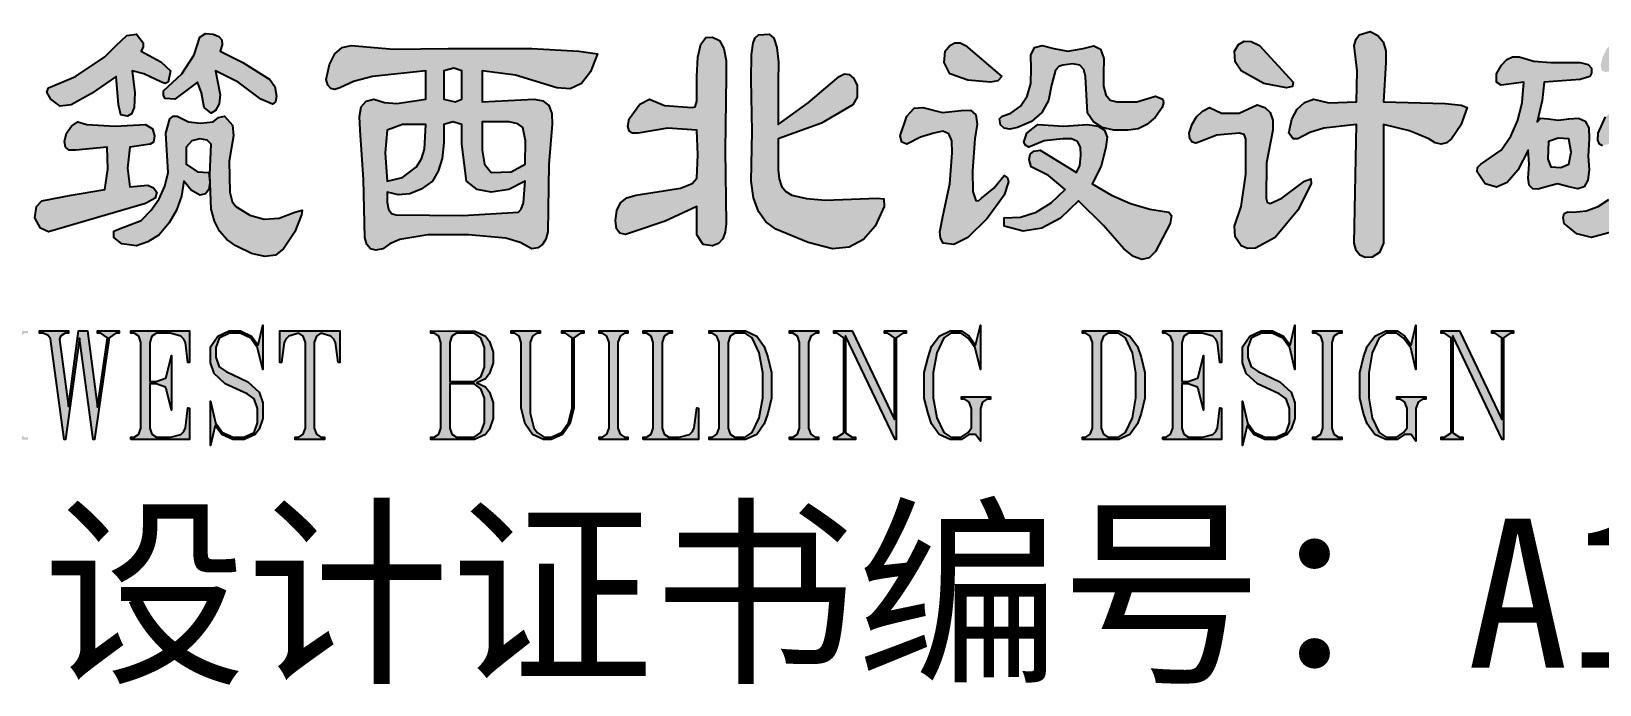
# Model space of a CAD drawing. Extents: x 0 to 302064749, y -59725395 to 1524223.
# Drawn here: x 222154201 to 222501186, y 385516 to 530084 of the extents above; entities that cross this region are included whole.
import ezdxf
from ezdxf.enums import TextEntityAlignment as Align

# ---------------------------------------------------------------- set-up
doc = ezdxf.new("R2010")
doc.units = 0
doc.header["$LTSCALE"] = 1000
for name, color, linetype in [('0-底图', 7, 'Continuous'), ('BTTK', 7, 'Continuous'), ('Logo', 4, 'Continuous')]:
    doc.layers.add(name, color=color, linetype=linetype)
doc.styles.add('HT', font='')
doc.styles.add('HZ(TK)', font='geniso.shx', dxfattribs={"width": 0.9, "bigfont": 'hztxt.shx'})
doc.styles.get('HT').set_extended_font_data('SimHei')

# ---------------------------------------------------------------- blocks, each defined once
blk = doc.blocks.new('logo-txt')
at = {"layer": 'Logo'}
h = blk.add_hatch(color=4, dxfattribs=at)
h.dxf.hatch_style = 1
h.paths.add_polyline_path([(31.548, 4.967), (31.957, 4.978), (31.965, 5.436), (31.923, 5.811), (31.95, 5.902), (31.998, 5.967), (32.157, 6.019), (32.271, 5.959), (32.348, 5.863), (32.388, 5.73), (32.39, 5.561), (32.357, 4.978), (33.265, 4.957), (33.5, 4.931), (33.59, 4.894), (33.498, 4.634), (33.356, 4.436), (33.285, 4.374), (33.206, 4.353), (33.119, 4.374), (33.023, 4.436), (32.74, 4.551), (32.357, 4.644), (32.357, 2.895), (32.298, 2.759), (32.19, 2.687), (32.086, 2.684), (32.007, 2.718), (31.953, 2.788), (31.923, 2.895), (31.957, 4.644), (31.474, 4.592), (31.269, 4.527), (31.09, 4.436), (31.024, 4.436), (30.957, 4.519), (31.005, 4.722), (31.082, 4.873), (31.188, 4.972), (31.324, 5.019)])
h.paths.add_polyline_path([(30.166, 5.571), (30.157, 5.727), (30.218, 5.826), (30.299, 5.873), (30.401, 5.868), (30.524, 5.811), (31.024, 5.269), (31.015, 5.207), (30.924, 5.186), (30.59, 5.248), (30.257, 5.436)])
h.paths.add_polyline_path([(29.966, 4.811), (30.224, 4.811), (30.49, 4.936), (30.605, 4.897), (30.682, 4.821), (30.722, 4.709), (30.724, 4.561), (30.632, 4.082), (30.624, 3.561), (30.638, 3.499), (30.682, 3.478), (30.857, 3.561), (31.19, 3.811), (31.282, 3.842), (31.29, 3.77), (31.09, 3.384), (30.757, 2.978), (30.465, 2.822), (30.351, 2.814), (30.257, 2.853), (30.166, 2.989), (30.157, 3.145), (30.257, 3.436), (30.324, 3.915), (30.324, 4.436), (30.299, 4.499), (30.224, 4.519), (29.899, 4.488), (29.657, 4.394), (29.585, 4.371), (29.532, 4.384), (29.501, 4.433), (29.491, 4.519), (29.535, 4.652), (29.599, 4.759), (29.684, 4.84), (29.791, 4.894)])
h = blk.add_hatch(color=4, dxfattribs=at)
h.dxf.hatch_style = 1
h.paths.add_polyline_path([(13.662, 5.811), (13.821, 5.956), (13.962, 5.977), (14.062, 5.852), (14.062, 5.79), (14.029, 5.727), (14.321, 5.571), (14.462, 5.436), (14.429, 5.269), (14.387, 5.248), (14.329, 5.269), (14.071, 5.394), (13.896, 5.436), (13.937, 5.113), (13.929, 4.894), (13.887, 4.801), (13.829, 4.769), (13.729, 4.79), (13.696, 4.936), (13.662, 5.352), (13.296, 5.103), (12.996, 4.936), (12.838, 4.915), (12.696, 5.019), (12.638, 5.123), (12.663, 5.186), (13.063, 5.352), (13.496, 5.644)])
h.paths.add_polyline_path([(14.812, 5.675), (14.895, 5.936), (14.979, 5.988), (15.095, 5.977), (15.177, 5.946), (15.22, 5.894), (15.226, 5.821), (15.195, 5.727), (15.528, 5.561), (15.928, 5.311), (16.003, 5.207), (16.028, 5.061), (16.014, 4.98), (15.97, 4.946), (15.795, 5.019), (15.462, 5.269), (15.129, 5.436), (15.195, 5.082), (15.179, 4.952), (15.129, 4.853), (15.062, 4.811), (14.962, 4.894), (14.92, 5.113), (14.862, 5.269), (14.529, 5.019), (14.387, 5.03), (14.36, 5.074), (14.362, 5.144), (14.629, 5.394)])
h.paths.add_polyline_path([(14.904, 4.665), (15.095, 4.686), (15.17, 4.748), (15.262, 4.769), (15.379, 4.634), (15.395, 4.478), (15.329, 4.103), (15.337, 3.645), (15.372, 3.509), (15.429, 3.436), (15.633, 3.306), (15.845, 3.249), (16.066, 3.265), (16.295, 3.353), (16.403, 3.384), (16.395, 3.311), (16.295, 3.061), (16.128, 2.812), (16.01, 2.72), (15.853, 2.697), (15.66, 2.741), (15.429, 2.853), (15.293, 2.95), (15.187, 3.072), (15.11, 3.22), (15.062, 3.395), (15.045, 3.905), (15.062, 4.353), (15.004, 4.415), (14.895, 4.436), (14.779, 4.405), (14.695, 4.311), (14.695, 4.061), (14.862, 3.947), (15.029, 3.936), (15.045, 3.79), (15.029, 3.686), (14.979, 3.624), (14.895, 3.603), (14.77, 3.676), (14.662, 3.811), (14.627, 3.59), (14.554, 3.384), (14.443, 3.194), (14.296, 3.02), (14.129, 2.916), (13.962, 2.853), (13.746, 2.884), (13.629, 2.978), (13.629, 3.072), (13.696, 3.103), (14.029, 3.228), (14.179, 3.382), (14.296, 3.551), (14.379, 3.736), (14.429, 3.936), (14.396, 4.519), (14.454, 4.728), (14.502, 4.769), (14.562, 4.769), (14.729, 4.686)])
h.paths.add_polyline_path([(13.537, 3.988), (13.529, 4.311), (13.063, 4.269), (12.967, 4.269), (12.913, 4.311), (12.9, 4.394), (12.929, 4.519), (13.004, 4.623), (13.096, 4.686), (13.229, 4.644), (13.646, 4.623), (14.096, 4.644), (14.196, 4.582), (14.229, 4.478), (14.212, 4.384), (14.162, 4.353), (13.862, 4.311), (13.829, 3.999), (13.862, 3.728), (14.129, 3.749), (14.212, 3.712), (14.262, 3.645), (14.237, 3.561), (14.096, 3.478), (12.663, 3.061), (12.546, 3.114), (12.463, 3.27), (12.488, 3.436), (12.563, 3.52), (12.996, 3.603), (13.496, 3.686)])
h = blk.add_hatch(color=4, dxfattribs=at)
h.dxf.hatch_style = 1
h.paths.add_polyline_path([(18.661, 4.978), (18.761, 5.019), (18.761, 5.436), (18.644, 5.477), (18.494, 5.436), (18.494, 5.019)], flags=16)
h.paths.add_polyline_path([(17.886, 3.863), (18.094, 4.02), (18.165, 4.137), (18.211, 4.28), (18.228, 4.644), (17.886, 4.644), (17.661, 4.561), (17.628, 4.228), (17.661, 3.811)], flags=16)
h.paths.add_polyline_path([(19.638, 3.397), (19.669, 3.488), (19.694, 3.811), (19.452, 3.686), (19.194, 3.645), (18.986, 3.686), (18.827, 3.811), (18.761, 4.353), (18.761, 4.644), (18.628, 4.686), (18.494, 4.644), (18.496, 4.374), (18.469, 4.144), (18.413, 3.957), (18.328, 3.811), (18.161, 3.691), (17.994, 3.624), (17.828, 3.608), (17.661, 3.645), (17.657, 3.499), (17.678, 3.395), (17.724, 3.332), (17.794, 3.311), (18.777, 3.301), (19.594, 3.353)], flags=16)
h.paths.add_polyline_path([(19.061, 4.269), (19.094, 4.061), (19.194, 3.936), (19.486, 3.947), (19.694, 4.061), (19.702, 4.405), (19.661, 4.603), (19.586, 4.655), (19.461, 4.686), (19.061, 4.686)], flags=16)
h.paths.add_polyline_path([(17.753, 5.759), (18.561, 5.769), (19.794, 5.769), (20.485, 5.727), (20.76, 5.686), (20.66, 5.42), (20.527, 5.248), (20.36, 5.17), (20.16, 5.186), (19.552, 5.373), (19.061, 5.436), (19.061, 4.978), (19.827, 5.019), (19.956, 4.996), (20.044, 4.925), (20.09, 4.808), (20.094, 4.644), (20.044, 4.061), (20.027, 3.061), (20, 2.952), (19.952, 2.874), (19.883, 2.827), (19.794, 2.812), (19.623, 2.903), (19.411, 2.968), (18.861, 3.02), (18.261, 3.02), (17.844, 2.947), (17.699, 2.887), (17.595, 2.812), (17.49, 2.791), (17.411, 2.812), (17.357, 2.874), (17.328, 2.978), (17.311, 3.832), (17.261, 4.561), (17.249, 4.761), (17.278, 4.905), (17.349, 4.991), (17.461, 5.019), (17.622, 4.972), (17.803, 4.957), (18.228, 5.019), (18.228, 5.436), (17.445, 5.352), (17.165, 5.28), (16.961, 5.186), (16.886, 5.162), (16.828, 5.175), (16.786, 5.225), (16.761, 5.311), (16.809, 5.529), (16.886, 5.686), (16.993, 5.779), (17.128, 5.811)])
h = blk.add_hatch(color=4, dxfattribs=at)
h.dxf.hatch_style = 1
h.paths.add_polyline_path([(21.793, 4.592), (21.36, 4.519), (21.277, 4.517), (21.227, 4.551), (21.21, 4.621), (21.227, 4.728), (21.385, 4.946), (21.527, 5.019), (21.752, 4.925), (22.16, 4.894), (22.201, 4.907), (22.226, 4.988), (22.226, 5.352), (22.241, 5.639), (22.285, 5.831), (22.358, 5.93), (22.46, 5.936), (22.56, 5.884), (22.626, 5.769), (22.66, 5.592), (22.66, 5.352), (22.643, 4.269), (22.66, 3.186), (22.647, 3.056), (22.61, 2.957), (22.547, 2.89), (22.46, 2.853), (22.318, 2.874), (22.226, 3.02), (22.226, 3.436), (21.76, 3.218), (21.293, 3.061), (21.177, 3.025), (21.093, 3.041), (21.043, 3.108), (21.027, 3.228), (21.046, 3.376), (21.102, 3.488), (21.195, 3.564), (21.327, 3.603), (21.985, 3.707), (22.158, 3.775), (22.226, 3.853), (22.243, 4.197), (22.226, 4.561)])
h.paths.add_polyline_path([(23.034, 5.675), (23.059, 5.852), (23.087, 5.923), (23.134, 5.967), (23.293, 5.977), (23.364, 5.917), (23.409, 5.779), (23.43, 5.563), (23.426, 5.269), (23.426, 4.644), (23.868, 4.967), (24.326, 5.352), (24.405, 5.391), (24.476, 5.384), (24.538, 5.329), (24.592, 5.227), (24.592, 5.05), (24.526, 4.936), (24.067, 4.665), (23.426, 4.436), (23.426, 3.978), (23.439, 3.845), (23.476, 3.738), (23.538, 3.658), (23.626, 3.603), (23.843, 3.554), (24.126, 3.53), (24.892, 3.561), (24.984, 3.551), (24.992, 3.436), (24.857, 3.147), (24.684, 2.947), (24.474, 2.835), (24.226, 2.812), (23.868, 2.905), (23.393, 3.103), (23.245, 3.21), (23.134, 3.363), (23.062, 3.564), (23.026, 3.811), (23.043, 4.54), (23.026, 5.311)])
h = blk.add_hatch(color=4, dxfattribs=at)
h.dxf.hatch_style = 1
h.paths.add_polyline_path([(28.191, 4.03), (28.058, 3.77), (28.341, 3.603), (28.624, 3.478), (28.908, 3.395), (29.191, 3.353), (29.228, 3.301), (29.208, 3.186), (28.991, 2.77), (28.899, 2.679), (28.791, 2.655), (28.666, 2.7), (28.524, 2.812), (28.225, 3.155), (27.858, 3.52), (27.589, 3.262), (27.316, 3.114), (27.039, 3.074), (26.758, 3.145), (26.758, 3.27), (27.002, 3.28), (27.233, 3.353), (27.452, 3.488), (27.658, 3.686), (27.416, 3.895), (27.158, 4.02), (27.129, 4.129), (27.142, 4.207), (27.196, 4.254), (27.291, 4.269), (27.825, 3.936), (27.875, 4.04), (27.891, 4.186), (27.887, 4.311), (27.841, 4.394), (27.754, 4.436), (27.625, 4.436), (27.35, 4.405), (27.125, 4.311), (27.073, 4.34), (27.05, 4.384), (27.092, 4.519), (27.258, 4.644), (27.641, 4.623), (27.991, 4.644), (28.145, 4.623), (28.241, 4.561), (28.279, 4.457), (28.258, 4.311)])
h.paths.add_polyline_path([(26.725, 5.352), (26.667, 5.29), (26.558, 5.269), (26.225, 5.3), (25.959, 5.394), (25.875, 5.561), (25.892, 5.727), (25.961, 5.811), (26.034, 5.852), (26.111, 5.852), (26.192, 5.811)])
h.paths.add_polyline_path([(26.294, 3.96), (26.3, 3.655), (26.344, 3.522), (26.38, 3.52), (26.425, 3.561), (26.608, 3.707), (26.758, 3.895), (26.808, 3.861), (26.825, 3.801), (26.758, 3.603), (26.508, 3.259), (26.225, 2.978), (26.017, 2.874), (25.859, 2.895), (25.821, 2.968), (25.809, 3.061), (25.859, 3.311), (25.959, 3.77), (25.992, 4.228), (25.988, 4.402), (25.942, 4.509), (25.854, 4.548), (25.725, 4.519), (25.525, 4.457), (25.325, 4.353), (25.25, 4.384), (25.225, 4.478), (25.325, 4.769), (25.434, 4.884), (25.559, 4.894), (25.85, 4.821), (26.125, 4.853), (26.263, 4.858), (26.342, 4.79), (26.363, 4.65), (26.325, 4.436)])
h.paths.add_polyline_path([(28.716, 4.978), (28.991, 5.061), (29.099, 5.019), (29.11, 4.967), (29.091, 4.894), (28.985, 4.748), (28.866, 4.644), (28.735, 4.582), (28.591, 4.561), (28.379, 4.561), (28.208, 4.603), (28.079, 4.686), (27.991, 4.811), (27.958, 5.352), (27.937, 5.457), (27.875, 5.519), (27.771, 5.54), (27.625, 5.519), (27.564, 5.501), (27.516, 5.446), (27.458, 5.227), (27.414, 5.001), (27.316, 4.821), (27.164, 4.689), (26.958, 4.603), (26.842, 4.579), (26.758, 4.592), (26.708, 4.642), (26.692, 4.728), (26.733, 4.769), (26.858, 4.811), (27.002, 4.915), (27.1, 5.061), (27.152, 5.248), (27.158, 5.477), (27.154, 5.667), (27.208, 5.779), (27.321, 5.813), (27.491, 5.769), (27.7, 5.727), (27.925, 5.769), (28.081, 5.808), (28.183, 5.759), (28.231, 5.621), (28.225, 5.394), (28.225, 5.212), (28.258, 5.082), (28.324, 5.004), (28.424, 4.978)])
h = blk.add_hatch(color=4, dxfattribs=at)
h.dxf.hatch_style = 1
h.paths.add_polyline_path([(36.039, 5.134), (36.022, 5.477), (35.722, 5.436), (35.626, 5.418), (35.572, 5.446), (35.56, 5.522), (35.589, 5.644), (35.649, 5.766), (35.731, 5.842), (35.833, 5.87), (35.955, 5.852), (36.389, 5.79), (37.288, 5.769), (37.455, 5.727), (37.488, 5.675), (37.488, 5.602), (37.465, 5.532), (37.397, 5.488), (37.122, 5.477), (37.088, 4.769), (37.855, 4.686), (37.753, 4.457), (37.647, 4.311), (37.536, 4.249), (37.422, 4.269), (37.088, 4.394), (37.122, 3.061), (37.12, 2.9), (37.08, 2.791), (37.003, 2.733), (36.888, 2.728), (36.816, 2.746), (36.764, 2.801), (36.722, 3.02), (36.722, 4.436), (36.389, 4.436), (36.255, 3.728), (36.128, 3.431), (35.947, 3.207), (35.712, 3.056), (35.422, 2.978), (35.206, 3.03), (35.022, 3.186), (35.006, 3.275), (35.022, 3.332), (35.072, 3.358), (35.156, 3.353), (35.347, 3.374), (35.522, 3.436), (35.681, 3.54), (35.822, 3.686), (35.972, 4.04), (36.022, 4.436), (35.847, 4.415), (35.656, 4.353), (35.585, 4.332), (35.539, 4.353), (35.518, 4.415), (35.522, 4.519), (35.631, 4.759), (35.691, 4.808), (35.756, 4.811), (35.905, 4.759), (36.022, 4.769)])
h.paths.add_polyline_path([(34.573, 5.582), (34.822, 5.561), (35.256, 5.561), (35.372, 5.529), (35.422, 5.477), (35.424, 5.404), (35.397, 5.352), (35.256, 5.311), (34.723, 5.269), (34.698, 4.998), (34.623, 4.686), (34.664, 4.738), (34.789, 4.728), (34.931, 4.707), (35.089, 4.728), (35.233, 4.741), (35.331, 4.696), (35.383, 4.595), (35.389, 4.436), (35.372, 4.176), (35.389, 3.978), (35.37, 3.822), (35.314, 3.728), (35.22, 3.697), (35.089, 3.728), (34.922, 3.77), (34.756, 3.728), (34.639, 3.689), (34.556, 3.697), (34.506, 3.751), (34.489, 3.853), (34.506, 4.061), (34.489, 4.269), (34.337, 3.973), (34.181, 3.79), (34.021, 3.723), (33.856, 3.77), (33.739, 3.947), (33.744, 4.012), (33.789, 4.061), (34.089, 4.269), (34.235, 4.472), (34.339, 4.707), (34.402, 4.972), (34.423, 5.269), (34.089, 5.227), (34.023, 5.269), (34.023, 5.394), (34.094, 5.519), (34.173, 5.602), (34.26, 5.644), (34.356, 5.644)])
h.paths.add_polyline_path([(36.689, 4.769), (36.705, 5.123), (36.689, 5.436), (36.53, 5.477), (36.389, 5.436), (36.372, 5.082), (36.389, 4.769)], flags=16)
h.paths.add_polyline_path([(34.781, 4.134), (34.822, 4.02), (34.972, 4.009), (35.089, 4.061), (35.122, 4.238), (35.089, 4.436), (34.931, 4.446), (34.789, 4.394)], flags=16)
h = blk.add_hatch(color=4, dxfattribs=at)
h.dxf.hatch_style = 1
h.paths.add_polyline_path([(7.563, 1.565), (7.466, 1.498), (7.466, -0.004), (7.447, -0.004), (6.716, 1.527), (6.716, 0.098), (6.814, 0.031), (6.865, 0.031), (6.865, -0.004), (6.544, -0.004), (6.544, 0.031), (6.594, 0.031), (6.692, 0.098), (6.692, 1.498), (6.594, 1.565), (6.544, 1.565), (6.544, 1.6), (6.817, 1.6), (7.441, 0.293), (7.441, 1.498), (7.343, 1.565), (7.292, 1.565), (7.292, 1.6), (7.613, 1.6), (7.613, 1.565)])
h.paths.add_polyline_path([(8.706, 0.381), (8.65, 0.227), (8.539, 0.073), (8.376, -0.004), (8.262, -0.004), (8.261, -0.002), (8.099, 0.073), (7.987, 0.227), (7.932, 0.381), (7.878, 0.683), (7.878, 0.913), (7.932, 1.215), (7.987, 1.369), (8.099, 1.523), (8.262, 1.6), (8.376, 1.6), (8.377, 1.598), (8.539, 1.523), (8.65, 1.369), (8.706, 1.215), (8.759, 0.913), (8.759, 0.683)])
h.paths.add_polyline_path([(8.628, 0.983), (8.576, 1.278), (8.472, 1.496), (8.369, 1.565), (8.268, 1.565), (8.166, 1.496), (8.062, 1.278), (8.01, 0.983), (8.01, 0.613), (8.062, 0.318), (8.166, 0.1), (8.268, 0.031), (8.369, 0.031), (8.472, 0.1), (8.576, 0.318), (8.628, 0.613)], flags=16)
h.paths.add_polyline_path([(9.942, -0.004), (9.819, -0.004), (9.762, 0.157), (9.656, 0.589), (9.603, 0.748), (9.502, 0.818), (9.304, 0.818), (9.304, 0.167), (9.336, 0.075), (9.401, 0.031), (9.451, 0.031), (9.451, -0.004), (9.024, -0.004), (9.024, 0.031), (9.074, 0.031), (9.14, 0.075), (9.172, 0.167), (9.172, 1.429), (9.14, 1.521), (9.074, 1.565), (9.024, 1.565), (9.024, 1.6), (9.671, 1.598), (9.833, 1.523), (9.891, 1.444), (9.946, 1.288), (9.946, 1.13), (9.891, 0.974), (9.833, 0.895), (9.669, 0.818), (9.557, 0.818), (9.62, 0.776), (9.676, 0.697), (9.837, 0.248), (9.885, 0.18), (9.929, 0.18), (9.975, 0.244), (9.975, 0.312), (9.999, 0.312), (9.999, 0.159)])
h.paths.add_polyline_path([(9.815, 1.355), (9.764, 1.496), (9.663, 1.565), (9.401, 1.565), (9.336, 1.521), (9.304, 1.429), (9.304, 0.852), (9.663, 0.852), (9.764, 0.923), (9.815, 1.064)], flags=16)
h.paths.add_polyline_path([(11.055, 1.133), (11.02, 1.427), (10.994, 1.48), (10.948, 1.523), (10.801, 1.565), (10.737, 1.521), (10.705, 1.429), (10.705, 0.167), (10.737, 0.075), (10.802, 0.031), (10.853, 0.031), (10.853, -0.004), (10.425, -0.004), (10.425, 0.031), (10.476, 0.031), (10.541, 0.075), (10.573, 0.167), (10.573, 1.429), (10.541, 1.521), (10.477, 1.565), (10.33, 1.523), (10.284, 1.48), (10.258, 1.427), (10.223, 1.133), (10.199, 1.135), (10.199, 1.6), (11.079, 1.6), (11.079, 1.135)])
h.paths.add_polyline_path([(11.933, -0.004), (11.933, 0.031), (11.983, 0.031), (12.049, 0.075), (12.081, 0.167), (12.081, 0.818), (11.57, 0.818), (11.57, 0.167), (11.602, 0.075), (11.668, 0.031), (11.718, 0.031), (11.718, -0.004), (11.291, -0.004), (11.291, 0.031), (11.341, 0.031), (11.406, 0.075), (11.438, 0.167), (11.438, 1.429), (11.406, 1.521), (11.341, 1.565), (11.291, 1.565), (11.291, 1.6), (11.718, 1.6), (11.718, 1.565), (11.668, 1.565), (11.602, 1.521), (11.57, 1.429), (11.57, 0.852), (12.081, 0.852), (12.081, 1.429), (12.049, 1.521), (11.983, 1.565), (11.933, 1.565), (11.933, 1.6), (12.36, 1.6), (12.36, 1.565), (12.31, 1.565), (12.245, 1.521), (12.213, 1.429), (12.213, 0.167), (12.245, 0.075), (12.31, 0.031), (12.36, 0.031), (12.36, -0.004)])
h.paths.add_polyline_path([(13.657, 1.565), (13.558, 1.498), (13.344, -0.004), (13.323, -0.004), (13.12, 1.491), (12.916, -0.004), (12.895, -0.004), (12.693, 1.482), (12.658, 1.532), (12.583, 1.565), (12.531, 1.565), (12.531, 1.6), (12.959, 1.6), (12.959, 1.565), (12.908, 1.565), (12.843, 1.521), (12.825, 1.472), (12.957, 0.487), (13.104, 1.6), (13.237, 1.6), (13.387, 0.477), (13.534, 1.5), (13.438, 1.565), (13.387, 1.565), (13.387, 1.6), (13.708, 1.6), (13.708, 1.565)])
h.paths.add_polyline_path([(13.878, -0.004), (13.878, 0.031), (13.928, 0.031), (13.994, 0.075), (14.026, 0.167), (14.026, 1.429), (13.994, 1.521), (13.928, 1.565), (13.878, 1.565), (13.878, 1.6), (14.745, 1.6), (14.745, 1.135), (14.721, 1.133), (14.686, 1.427), (14.66, 1.48), (14.614, 1.523), (14.464, 1.565), (14.255, 1.565), (14.189, 1.521), (14.157, 1.429), (14.157, 0.852), (14.25, 0.852), (14.388, 0.901), (14.401, 0.919), (14.478, 1.239), (14.478, 0.432), (14.401, 0.752), (14.388, 0.769), (14.25, 0.818), (14.157, 0.818), (14.157, 0.167), (14.189, 0.075), (14.255, 0.031), (14.464, 0.031), (14.614, 0.073), (14.66, 0.116), (14.686, 0.169), (14.721, 0.464), (14.745, 0.461), (14.745, -0.004)])
h.paths.add_polyline_path([(15.771, 0.153), (15.713, 0.073), (15.548, -0.004), (15.384, -0.004), (15.219, 0.073), (15.122, 0.206), (15.052, -0.09), (15.052, 0.566), (15.128, 0.246), (15.231, 0.102), (15.387, 0.031), (15.544, 0.031), (15.697, 0.102), (15.748, 0.242), (15.748, 0.457), (15.697, 0.599), (15.595, 0.671), (15.272, 0.821), (15.109, 0.974), (15.052, 1.13), (15.052, 1.365), (15.162, 1.523), (15.331, 1.6), (15.494, 1.6), (15.659, 1.523), (15.755, 1.39), (15.826, 1.687), (15.826, 1.029), (15.749, 1.35), (15.647, 1.493), (15.491, 1.565), (15.334, 1.565), (15.181, 1.493), (15.13, 1.355), (15.13, 1.213), (15.181, 1.072), (15.283, 1), (15.605, 0.85), (15.77, 0.697), (15.826, 0.54), (15.826, 0.308)])
h.paths.add_polyline_path([(16.934, 1.133), (16.899, 1.427), (16.873, 1.48), (16.827, 1.523), (16.68, 1.565), (16.616, 1.521), (16.584, 1.429), (16.584, 0.167), (16.616, 0.075), (16.682, 0.031), (16.733, 0.031), (16.733, -0.004), (16.304, -0.004), (16.304, 0.031), (16.355, 0.031), (16.421, 0.075), (16.453, 0.167), (16.453, 1.429), (16.421, 1.521), (16.356, 1.565), (16.209, 1.523), (16.164, 1.48), (16.138, 1.427), (16.103, 1.133), (16.078, 1.135), (16.078, 1.6), (16.959, 1.6), (16.959, 1.135)])
h = blk.add_hatch(color=4, dxfattribs=at)
h.dxf.hatch_style = 1
h.paths.add_polyline_path([(19.17, 0.153), (19.112, 0.073), (18.947, -0.004), (18.303, -0.004), (18.303, 0.031), (18.353, 0.031), (18.419, 0.075), (18.451, 0.167), (18.451, 1.429), (18.419, 1.521), (18.353, 1.565), (18.303, 1.565), (18.303, 1.6), (18.95, 1.598), (19.112, 1.523), (19.17, 1.444), (19.225, 1.288), (19.225, 1.13), (19.17, 0.974), (19.112, 0.895), (18.983, 0.835), (19.112, 0.776), (19.17, 0.697), (19.225, 0.54), (19.225, 0.308)])
h.paths.add_polyline_path([(19.094, 1.355), (19.043, 1.496), (18.942, 1.565), (18.68, 1.565), (18.615, 1.521), (18.582, 1.429), (18.582, 0.852), (18.942, 0.852), (19.043, 0.923), (19.094, 1.064)], flags=16)
h.paths.add_polyline_path([(19.094, 0.607), (19.043, 0.748), (18.942, 0.818), (18.582, 0.818), (18.582, 0.167), (18.615, 0.075), (18.68, 0.031), (18.942, 0.031), (19.043, 0.1), (19.094, 0.242)], flags=16)
h.paths.add_polyline_path([(20.509, 1.565), (20.411, 1.498), (20.411, 0.459), (20.356, 0.229), (20.244, 0.073), (20.079, -0.004), (19.971, -0.004), (19.971, 0.011), (19.966, -0.004), (19.804, 0.073), (19.693, 0.229), (19.638, 0.459), (19.638, 1.429), (19.606, 1.521), (19.54, 1.565), (19.49, 1.565), (19.49, 1.6), (19.917, 1.6), (19.917, 1.565), (19.867, 1.565), (19.801, 1.521), (19.769, 1.429), (19.769, 0.389), (19.821, 0.171), (19.872, 0.102), (19.974, 0.031), (20.076, 0.031), (20.232, 0.102), (20.334, 0.246), (20.387, 0.464), (20.387, 1.498), (20.289, 1.565), (20.238, 1.565), (20.238, 1.6), (20.559, 1.6), (20.559, 1.565)])
h.paths.add_polyline_path([(20.784, -0.004), (20.784, 0.031), (20.834, 0.031), (20.9, 0.075), (20.932, 0.167), (20.932, 1.429), (20.9, 1.521), (20.834, 1.565), (20.784, 1.565), (20.784, 1.6), (21.211, 1.6), (21.211, 1.565), (21.161, 1.565), (21.095, 1.521), (21.063, 1.429), (21.063, 0.167), (21.095, 0.075), (21.161, 0.031), (21.211, 0.031), (21.211, -0.004)])
h.paths.add_polyline_path([(21.436, -0.004), (21.436, 0.031), (21.486, 0.031), (21.551, 0.075), (21.583, 0.167), (21.583, 1.429), (21.551, 1.521), (21.486, 1.565), (21.436, 1.565), (21.436, 1.6), (21.862, 1.6), (21.862, 1.565), (21.812, 1.565), (21.747, 1.521), (21.715, 1.429), (21.715, 0.167), (21.747, 0.075), (21.812, 0.031), (21.968, 0.031), (22.118, 0.073), (22.164, 0.116), (22.189, 0.169), (22.225, 0.464), (22.249, 0.461), (22.249, -0.004)])
h.paths.add_polyline_path([(23.275, 0.381), (23.221, 0.227), (23.11, 0.073), (22.945, -0.004), (22.408, -0.004), (22.408, 0.031), (22.458, 0.031), (22.524, 0.075), (22.556, 0.167), (22.556, 1.429), (22.524, 1.521), (22.458, 1.565), (22.408, 1.565), (22.408, 1.6), (22.945, 1.6), (23.11, 1.523), (23.221, 1.369), (23.275, 1.215), (23.33, 0.987), (23.33, 0.609)])
h.paths.add_polyline_path([(23.199, 0.983), (23.146, 1.278), (23.042, 1.496), (22.939, 1.565), (22.785, 1.565), (22.72, 1.521), (22.687, 1.429), (22.687, 0.167), (22.72, 0.075), (22.785, 0.031), (22.939, 0.031), (23.042, 0.1), (23.146, 0.318), (23.199, 0.613)], flags=16)
h.paths.add_polyline_path([(23.595, -0.004), (23.595, 0.031), (23.645, 0.031), (23.711, 0.075), (23.743, 0.167), (23.743, 1.429), (23.711, 1.521), (23.645, 1.565), (23.595, 1.565), (23.595, 1.6), (24.022, 1.6), (24.022, 1.565), (23.972, 1.565), (23.906, 1.521), (23.874, 1.429), (23.874, 0.167), (23.906, 0.075), (23.972, 0.031), (24.022, 0.031), (24.022, -0.004)])
h.paths.add_polyline_path([(25.266, 1.565), (25.169, 1.498), (25.169, -0.004), (25.15, -0.004), (24.419, 1.527), (24.419, 0.098), (24.517, 0.031), (24.568, 0.031), (24.568, -0.004), (24.247, -0.004), (24.247, 0.031), (24.297, 0.031), (24.395, 0.098), (24.395, 1.498), (24.297, 1.565), (24.247, 1.565), (24.247, 1.6), (24.52, 1.6), (25.144, 0.293), (25.144, 1.498), (25.046, 1.565), (24.996, 1.565), (24.996, 1.6), (25.317, 1.6), (25.317, 1.565)])
h.paths.add_polyline_path([(26.506, 0.594), (26.441, 0.549), (26.409, 0.457), (26.409, -0.027), (26.338, 0.071), (26.239, 0.071), (26.132, -0.004), (25.964, -0.002), (25.802, 0.073), (25.69, 0.227), (25.637, 0.381), (25.582, 0.609), (25.582, 0.987), (25.637, 1.215), (25.69, 1.369), (25.802, 1.523), (25.965, 1.6), (26.132, 1.6), (26.244, 1.523), (26.338, 1.39), (26.409, 1.687), (26.409, 1.029), (26.332, 1.35), (26.228, 1.493), (26.126, 1.565), (25.971, 1.565), (25.869, 1.496), (25.765, 1.278), (25.713, 0.983), (25.713, 0.613), (25.765, 0.318), (25.869, 0.1), (25.971, 0.031), (26.126, 0.031), (26.228, 0.102), (26.277, 0.169), (26.277, 0.457), (26.245, 0.549), (26.179, 0.594), (26.129, 0.594), (26.129, 0.628), (26.557, 0.628), (26.557, 0.594)])
h = blk.add_hatch(color=4, dxfattribs=at)
h.dxf.hatch_style = 1
h.paths.add_polyline_path([(28.78, 0.381), (28.726, 0.227), (28.615, 0.073), (28.45, -0.004), (27.914, -0.004), (27.914, 0.031), (27.964, 0.031), (28.029, 0.075), (28.061, 0.167), (28.061, 1.429), (28.029, 1.521), (27.964, 1.565), (27.914, 1.565), (27.914, 1.6), (28.45, 1.6), (28.615, 1.523), (28.726, 1.369), (28.78, 1.215), (28.835, 0.987), (28.835, 0.609)])
h.paths.add_polyline_path([(28.704, 0.983), (28.652, 1.278), (28.548, 1.496), (28.445, 1.565), (28.291, 1.565), (28.225, 1.521), (28.193, 1.429), (28.193, 0.167), (28.225, 0.075), (28.291, 0.031), (28.445, 0.031), (28.548, 0.1), (28.652, 0.318), (28.704, 0.613)], flags=16)
h.paths.add_polyline_path([(29.1, -0.004), (29.1, 0.031), (29.15, 0.031), (29.216, 0.075), (29.248, 0.167), (29.248, 1.429), (29.216, 1.521), (29.15, 1.565), (29.1, 1.565), (29.1, 1.6), (29.968, 1.6), (29.968, 1.135), (29.943, 1.133), (29.908, 1.427), (29.882, 1.48), (29.837, 1.523), (29.686, 1.565), (29.477, 1.565), (29.412, 1.521), (29.38, 1.429), (29.38, 0.852), (29.472, 0.852), (29.61, 0.901), (29.624, 0.919), (29.701, 1.239), (29.701, 0.432), (29.624, 0.752), (29.61, 0.769), (29.472, 0.818), (29.38, 0.818), (29.38, 0.167), (29.412, 0.075), (29.477, 0.031), (29.686, 0.031), (29.837, 0.073), (29.882, 0.116), (29.908, 0.169), (29.943, 0.464), (29.968, 0.461), (29.968, -0.004)])
h.paths.add_polyline_path([(30.994, 0.153), (30.935, 0.073), (30.77, -0.004), (30.606, -0.004), (30.441, 0.073), (30.345, 0.206), (30.275, -0.09), (30.275, 0.566), (30.351, 0.246), (30.454, 0.102), (30.61, 0.031), (30.767, 0.031), (30.92, 0.102), (30.97, 0.242), (30.97, 0.457), (30.92, 0.599), (30.817, 0.671), (30.495, 0.821), (30.331, 0.974), (30.275, 1.13), (30.275, 1.365), (30.384, 1.523), (30.553, 1.6), (30.717, 1.6), (30.882, 1.523), (30.978, 1.39), (31.048, 1.687), (31.048, 1.029), (30.972, 1.35), (30.87, 1.493), (30.714, 1.565), (30.556, 1.565), (30.403, 1.493), (30.352, 1.355), (30.352, 1.213), (30.403, 1.072), (30.505, 1), (30.828, 0.85), (30.992, 0.697), (31.048, 0.54), (31.048, 0.308)])
h.paths.add_polyline_path([(31.313, -0.004), (31.313, 0.031), (31.363, 0.031), (31.429, 0.075), (31.461, 0.167), (31.461, 1.429), (31.429, 1.521), (31.363, 1.565), (31.313, 1.565), (31.313, 1.6), (31.74, 1.6), (31.74, 1.565), (31.69, 1.565), (31.624, 1.521), (31.592, 1.429), (31.592, 0.167), (31.624, 0.075), (31.69, 0.031), (31.74, 0.031), (31.74, -0.004)])
h.paths.add_polyline_path([(32.931, 0.594), (32.865, 0.549), (32.833, 0.457), (32.833, -0.027), (32.763, 0.071), (32.663, 0.071), (32.556, -0.004), (32.388, -0.002), (32.226, 0.073), (32.114, 0.227), (32.061, 0.381), (32.006, 0.609), (32.006, 0.987), (32.061, 1.215), (32.114, 1.369), (32.226, 1.523), (32.39, 1.6), (32.556, 1.6), (32.668, 1.523), (32.763, 1.39), (32.833, 1.687), (32.833, 1.029), (32.757, 1.35), (32.652, 1.493), (32.55, 1.565), (32.395, 1.565), (32.293, 1.496), (32.189, 1.278), (32.137, 0.983), (32.137, 0.613), (32.189, 0.318), (32.293, 0.1), (32.395, 0.031), (32.55, 0.031), (32.652, 0.102), (32.702, 0.169), (32.702, 0.457), (32.669, 0.549), (32.604, 0.594), (32.553, 0.594), (32.553, 0.628), (32.981, 0.628), (32.981, 0.594)])
h.paths.add_polyline_path([(34.224, 1.565), (34.127, 1.498), (34.127, -0.004), (34.108, -0.004), (33.377, 1.527), (33.377, 0.098), (33.475, 0.031), (33.526, 0.031), (33.526, -0.004), (33.205, -0.004), (33.205, 0.031), (33.255, 0.031), (33.352, 0.098), (33.352, 1.498), (33.255, 1.565), (33.205, 1.565), (33.205, 1.6), (33.478, 1.6), (34.102, 0.293), (34.102, 1.498), (34.004, 1.565), (33.953, 1.565), (33.953, 1.6), (34.274, 1.6), (34.274, 1.565)])
at = {"layer": 'Logo', "color": 4}
for points in [[(31.548, 4.967), (31.957, 4.978), (31.965, 5.436), (31.923, 5.811), (31.95, 5.902), (31.998, 5.967), (32.157, 6.019), (32.271, 5.959), (32.348, 5.863), (32.388, 5.73), (32.39, 5.561), (32.357, 4.978), (33.265, 4.957), (33.5, 4.931), (33.59, 4.894), (33.498, 4.634), (33.356, 4.436), (33.285, 4.374), (33.206, 4.353), (33.119, 4.374), (33.023, 4.436), (32.74, 4.551), (32.357, 4.644), (32.357, 2.895), (32.298, 2.759), (32.19, 2.687), (32.086, 2.684), (32.007, 2.718), (31.953, 2.788), (31.923, 2.895), (31.957, 4.644), (31.474, 4.592), (31.269, 4.527), (31.09, 4.436), (31.024, 4.436), (30.957, 4.519), (31.005, 4.722), (31.082, 4.873), (31.188, 4.972), (31.324, 5.019)], [(13.662, 5.811), (13.821, 5.956), (13.962, 5.977), (14.062, 5.852), (14.062, 5.79), (14.029, 5.727), (14.321, 5.571), (14.462, 5.436), (14.429, 5.269), (14.387, 5.248), (14.329, 5.269), (14.071, 5.394), (13.896, 5.436), (13.937, 5.113), (13.929, 4.894), (13.887, 4.801), (13.829, 4.769), (13.729, 4.79), (13.696, 4.936), (13.662, 5.352), (13.296, 5.103), (12.996, 4.936), (12.838, 4.915), (12.696, 5.019), (12.638, 5.123), (12.663, 5.186), (13.063, 5.352), (13.496, 5.644)], [(14.812, 5.675), (14.895, 5.936), (14.979, 5.988), (15.095, 5.977), (15.177, 5.946), (15.22, 5.894), (15.226, 5.821), (15.195, 5.727), (15.528, 5.561), (15.928, 5.311), (16.003, 5.207), (16.028, 5.061), (16.014, 4.98), (15.97, 4.946), (15.795, 5.019), (15.462, 5.269), (15.129, 5.436), (15.195, 5.082), (15.179, 4.952), (15.129, 4.853), (15.062, 4.811), (14.962, 4.894), (14.92, 5.113), (14.862, 5.269), (14.529, 5.019), (14.387, 5.03), (14.36, 5.074), (14.362, 5.144), (14.629, 5.394)], [(17.753, 5.759), (18.561, 5.769), (19.794, 5.769), (20.485, 5.727), (20.76, 5.686), (20.66, 5.42), (20.527, 5.248), (20.36, 5.17), (20.16, 5.186), (19.552, 5.373), (19.061, 5.436), (19.061, 4.978), (19.827, 5.019), (19.956, 4.996), (20.044, 4.925), (20.09, 4.808), (20.094, 4.644), (20.044, 4.061), (20.027, 3.061), (20, 2.952), (19.952, 2.874), (19.883, 2.827), (19.794, 2.812), (19.623, 2.903), (19.411, 2.968), (18.861, 3.02), (18.261, 3.02), (17.844, 2.947), (17.699, 2.887), (17.595, 2.812), (17.49, 2.791), (17.411, 2.812), (17.357, 2.874), (17.328, 2.978), (17.311, 3.832), (17.261, 4.561), (17.249, 4.761), (17.278, 4.905), (17.349, 4.991), (17.461, 5.019), (17.622, 4.972), (17.803, 4.957), (18.228, 5.019), (18.228, 5.436), (17.445, 5.352), (17.165, 5.28), (16.961, 5.186), (16.886, 5.162), (16.828, 5.175), (16.786, 5.225), (16.761, 5.311), (16.809, 5.529), (16.886, 5.686), (16.993, 5.779), (17.128, 5.811)], [(21.793, 4.592), (21.36, 4.519), (21.277, 4.517), (21.227, 4.551), (21.21, 4.621), (21.227, 4.728), (21.385, 4.946), (21.527, 5.019), (21.752, 4.925), (22.16, 4.894), (22.201, 4.907), (22.226, 4.988), (22.226, 5.352), (22.241, 5.639), (22.285, 5.831), (22.358, 5.93), (22.46, 5.936), (22.56, 5.884), (22.626, 5.769), (22.66, 5.592), (22.66, 5.352), (22.643, 4.269), (22.66, 3.186), (22.647, 3.056), (22.61, 2.957), (22.547, 2.89), (22.46, 2.853), (22.318, 2.874), (22.226, 3.02), (22.226, 3.436), (21.76, 3.218), (21.293, 3.061), (21.177, 3.025), (21.093, 3.041), (21.043, 3.108), (21.027, 3.228), (21.046, 3.376), (21.102, 3.488), (21.195, 3.564), (21.327, 3.603), (21.985, 3.707), (22.158, 3.775), (22.226, 3.853), (22.243, 4.197), (22.226, 4.561)], [(23.034, 5.675), (23.059, 5.852), (23.087, 5.923), (23.134, 5.967), (23.293, 5.977), (23.364, 5.917), (23.409, 5.779), (23.43, 5.563), (23.426, 5.269), (23.426, 4.644), (23.868, 4.967), (24.326, 5.352), (24.405, 5.391), (24.476, 5.384), (24.538, 5.329), (24.592, 5.227), (24.592, 5.05), (24.526, 4.936), (24.067, 4.665), (23.426, 4.436), (23.426, 3.978), (23.439, 3.845), (23.476, 3.738), (23.538, 3.658), (23.626, 3.603), (23.843, 3.554), (24.126, 3.53), (24.892, 3.561), (24.984, 3.551), (24.992, 3.436), (24.857, 3.147), (24.684, 2.947), (24.474, 2.835), (24.226, 2.812), (23.868, 2.905), (23.393, 3.103), (23.245, 3.21), (23.134, 3.363), (23.062, 3.564), (23.026, 3.811), (23.043, 4.54), (23.026, 5.311)], [(26.725, 5.352), (26.667, 5.29), (26.558, 5.269), (26.225, 5.3), (25.959, 5.394), (25.875, 5.561), (25.892, 5.727), (25.961, 5.811), (26.034, 5.852), (26.111, 5.852), (26.192, 5.811)], [(28.716, 4.978), (28.991, 5.061), (29.099, 5.019), (29.11, 4.967), (29.091, 4.894), (28.985, 4.748), (28.866, 4.644), (28.735, 4.582), (28.591, 4.561), (28.379, 4.561), (28.208, 4.603), (28.079, 4.686), (27.991, 4.811), (27.958, 5.352), (27.937, 5.457), (27.875, 5.519), (27.771, 5.54), (27.625, 5.519), (27.564, 5.501), (27.516, 5.446), (27.458, 5.227), (27.414, 5.001), (27.316, 4.821), (27.164, 4.689), (26.958, 4.603), (26.842, 4.579), (26.758, 4.592), (26.708, 4.642), (26.692, 4.728), (26.733, 4.769), (26.858, 4.811), (27.002, 4.915), (27.1, 5.061), (27.152, 5.248), (27.158, 5.477), (27.154, 5.667), (27.208, 5.779), (27.321, 5.813), (27.491, 5.769), (27.7, 5.727), (27.925, 5.769), (28.081, 5.808), (28.183, 5.759), (28.231, 5.621), (28.225, 5.394), (28.225, 5.212), (28.258, 5.082), (28.324, 5.004), (28.424, 4.978)], [(30.166, 5.571), (30.157, 5.727), (30.218, 5.826), (30.299, 5.873), (30.401, 5.868), (30.524, 5.811), (31.024, 5.269), (31.015, 5.207), (30.924, 5.186), (30.59, 5.248), (30.257, 5.436)], [(34.573, 5.582), (34.822, 5.561), (35.256, 5.561), (35.372, 5.529), (35.422, 5.477), (35.424, 5.404), (35.397, 5.352), (35.256, 5.311), (34.723, 5.269), (34.698, 4.998), (34.623, 4.686), (34.664, 4.738), (34.789, 4.728), (34.931, 4.707), (35.089, 4.728), (35.233, 4.741), (35.331, 4.696), (35.383, 4.595), (35.389, 4.436), (35.372, 4.176), (35.389, 3.978), (35.37, 3.822), (35.314, 3.728), (35.22, 3.697), (35.089, 3.728), (34.922, 3.77), (34.756, 3.728), (34.639, 3.689), (34.556, 3.697), (34.506, 3.751), (34.489, 3.853), (34.506, 4.061), (34.489, 4.269), (34.337, 3.973), (34.181, 3.79), (34.021, 3.723), (33.856, 3.77), (33.739, 3.947), (33.744, 4.012), (33.789, 4.061), (34.089, 4.269), (34.235, 4.472), (34.339, 4.707), (34.402, 4.972), (34.423, 5.269), (34.089, 5.227), (34.023, 5.269), (34.023, 5.394), (34.094, 5.519), (34.173, 5.602), (34.26, 5.644), (34.356, 5.644)], [(18.661, 4.978), (18.761, 5.019), (18.761, 5.436), (18.644, 5.477), (18.494, 5.436), (18.494, 5.019)], [(26.294, 3.96), (26.3, 3.655), (26.344, 3.522), (26.38, 3.52), (26.425, 3.561), (26.608, 3.707), (26.758, 3.895), (26.808, 3.861), (26.825, 3.801), (26.758, 3.603), (26.508, 3.259), (26.225, 2.978), (26.017, 2.874), (25.859, 2.895), (25.821, 2.968), (25.809, 3.061), (25.859, 3.311), (25.959, 3.77), (25.992, 4.228), (25.988, 4.402), (25.942, 4.509), (25.854, 4.548), (25.725, 4.519), (25.525, 4.457), (25.325, 4.353), (25.25, 4.384), (25.225, 4.478), (25.325, 4.769), (25.434, 4.884), (25.559, 4.894), (25.85, 4.821), (26.125, 4.853), (26.263, 4.858), (26.342, 4.79), (26.363, 4.65), (26.325, 4.436)], [(29.966, 4.811), (30.224, 4.811), (30.49, 4.936), (30.605, 4.897), (30.682, 4.821), (30.722, 4.709), (30.724, 4.561), (30.632, 4.082), (30.624, 3.561), (30.638, 3.499), (30.682, 3.478), (30.857, 3.561), (31.19, 3.811), (31.282, 3.842), (31.29, 3.77), (31.09, 3.384), (30.757, 2.978), (30.465, 2.822), (30.351, 2.814), (30.257, 2.853), (30.166, 2.989), (30.157, 3.145), (30.257, 3.436), (30.324, 3.915), (30.324, 4.436), (30.299, 4.499), (30.224, 4.519), (29.899, 4.488), (29.657, 4.394), (29.585, 4.371), (29.532, 4.384), (29.501, 4.433), (29.491, 4.519), (29.535, 4.652), (29.599, 4.759), (29.684, 4.84), (29.791, 4.894)], [(13.537, 3.988), (13.529, 4.311), (13.063, 4.269), (12.967, 4.269), (12.913, 4.311), (12.9, 4.394), (12.929, 4.519), (13.004, 4.623), (13.096, 4.686), (13.229, 4.644), (13.646, 4.623), (14.096, 4.644), (14.196, 4.582), (14.229, 4.478), (14.212, 4.384), (14.162, 4.353), (13.862, 4.311), (13.829, 3.999), (13.862, 3.728), (14.129, 3.749), (14.212, 3.712), (14.262, 3.645), (14.237, 3.561), (14.096, 3.478), (12.663, 3.061), (12.546, 3.114), (12.463, 3.27), (12.488, 3.436), (12.563, 3.52), (12.996, 3.603), (13.496, 3.686)], [(14.904, 4.665), (15.095, 4.686), (15.17, 4.748), (15.262, 4.769), (15.379, 4.634), (15.395, 4.478), (15.329, 4.103), (15.337, 3.645), (15.372, 3.509), (15.429, 3.436), (15.633, 3.306), (15.845, 3.249), (16.066, 3.265), (16.295, 3.353), (16.403, 3.384), (16.395, 3.311), (16.295, 3.061), (16.128, 2.812), (16.01, 2.72), (15.853, 2.697), (15.66, 2.741), (15.429, 2.853), (15.293, 2.95), (15.187, 3.072), (15.11, 3.22), (15.062, 3.395), (15.045, 3.905), (15.062, 4.353), (15.004, 4.415), (14.895, 4.436), (14.779, 4.405), (14.695, 4.311), (14.695, 4.061), (14.862, 3.947), (15.029, 3.936), (15.045, 3.79), (15.029, 3.686), (14.979, 3.624), (14.895, 3.603), (14.77, 3.676), (14.662, 3.811), (14.627, 3.59), (14.554, 3.384), (14.443, 3.194), (14.296, 3.02), (14.129, 2.916), (13.962, 2.853), (13.746, 2.884), (13.629, 2.978), (13.629, 3.072), (13.696, 3.103), (14.029, 3.228), (14.179, 3.382), (14.296, 3.551), (14.379, 3.736), (14.429, 3.936), (14.396, 4.519), (14.454, 4.728), (14.502, 4.769), (14.562, 4.769), (14.729, 4.686)], [(17.886, 3.863), (18.094, 4.02), (18.165, 4.137), (18.211, 4.28), (18.228, 4.644), (17.886, 4.644), (17.661, 4.561), (17.628, 4.228), (17.661, 3.811)], [(19.638, 3.397), (19.669, 3.488), (19.694, 3.811), (19.452, 3.686), (19.194, 3.645), (18.986, 3.686), (18.827, 3.811), (18.761, 4.353), (18.761, 4.644), (18.628, 4.686), (18.494, 4.644), (18.496, 4.374), (18.469, 4.144), (18.413, 3.957), (18.328, 3.811), (18.161, 3.691), (17.994, 3.624), (17.828, 3.608), (17.661, 3.645), (17.657, 3.499), (17.678, 3.395), (17.724, 3.332), (17.794, 3.311), (18.777, 3.301), (19.594, 3.353)], [(19.061, 4.269), (19.094, 4.061), (19.194, 3.936), (19.486, 3.947), (19.694, 4.061), (19.702, 4.405), (19.661, 4.603), (19.586, 4.655), (19.461, 4.686), (19.061, 4.686)], [(28.191, 4.03), (28.058, 3.77), (28.341, 3.603), (28.624, 3.478), (28.908, 3.395), (29.191, 3.353), (29.228, 3.301), (29.208, 3.186), (28.991, 2.77), (28.899, 2.679), (28.791, 2.655), (28.666, 2.7), (28.524, 2.812), (28.225, 3.155), (27.858, 3.52), (27.589, 3.262), (27.316, 3.114), (27.039, 3.074), (26.758, 3.145), (26.758, 3.27), (27.002, 3.28), (27.233, 3.353), (27.452, 3.488), (27.658, 3.686), (27.416, 3.895), (27.158, 4.02), (27.129, 4.129), (27.142, 4.207), (27.196, 4.254), (27.291, 4.269), (27.825, 3.936), (27.875, 4.04), (27.891, 4.186), (27.887, 4.311), (27.841, 4.394), (27.754, 4.436), (27.625, 4.436), (27.35, 4.405), (27.125, 4.311), (27.073, 4.34), (27.05, 4.384), (27.092, 4.519), (27.258, 4.644), (27.641, 4.623), (27.991, 4.644), (28.145, 4.623), (28.241, 4.561), (28.279, 4.457), (28.258, 4.311)], [(34.781, 4.134), (34.822, 4.02), (34.972, 4.009), (35.089, 4.061), (35.122, 4.238), (35.089, 4.436), (34.931, 4.446), (34.789, 4.394)], [(15.771, 0.153), (15.713, 0.073), (15.548, -0.004), (15.384, -0.004), (15.219, 0.073), (15.122, 0.206), (15.052, -0.09), (15.052, 0.566), (15.128, 0.246), (15.231, 0.102), (15.387, 0.031), (15.544, 0.031), (15.697, 0.102), (15.748, 0.242), (15.748, 0.457), (15.697, 0.599), (15.595, 0.671), (15.272, 0.821), (15.109, 0.974), (15.052, 1.13), (15.052, 1.365), (15.162, 1.523), (15.331, 1.6), (15.494, 1.6), (15.659, 1.523), (15.755, 1.39), (15.826, 1.687), (15.826, 1.029), (15.749, 1.35), (15.647, 1.493), (15.491, 1.565), (15.334, 1.565), (15.181, 1.493), (15.13, 1.355), (15.13, 1.213), (15.181, 1.072), (15.283, 1), (15.605, 0.85), (15.77, 0.697), (15.826, 0.54), (15.826, 0.308)], [(26.506, 0.594), (26.441, 0.549), (26.409, 0.457), (26.409, -0.027), (26.338, 0.071), (26.239, 0.071), (26.132, -0.004), (25.964, -0.002), (25.802, 0.073), (25.69, 0.227), (25.637, 0.381), (25.582, 0.609), (25.582, 0.987), (25.637, 1.215), (25.69, 1.369), (25.802, 1.523), (25.965, 1.6), (26.132, 1.6), (26.244, 1.523), (26.338, 1.39), (26.409, 1.687), (26.409, 1.029), (26.332, 1.35), (26.228, 1.493), (26.126, 1.565), (25.971, 1.565), (25.869, 1.496), (25.765, 1.278), (25.713, 0.983), (25.713, 0.613), (25.765, 0.318), (25.869, 0.1), (25.971, 0.031), (26.126, 0.031), (26.228, 0.102), (26.277, 0.169), (26.277, 0.457), (26.245, 0.549), (26.179, 0.594), (26.129, 0.594), (26.129, 0.628), (26.557, 0.628), (26.557, 0.594)], [(30.994, 0.153), (30.935, 0.073), (30.77, -0.004), (30.606, -0.004), (30.441, 0.073), (30.345, 0.206), (30.275, -0.09), (30.275, 0.566), (30.351, 0.246), (30.454, 0.102), (30.61, 0.031), (30.767, 0.031), (30.92, 0.102), (30.97, 0.242), (30.97, 0.457), (30.92, 0.599), (30.817, 0.671), (30.495, 0.821), (30.331, 0.974), (30.275, 1.13), (30.275, 1.365), (30.384, 1.523), (30.553, 1.6), (30.717, 1.6), (30.882, 1.523), (30.978, 1.39), (31.048, 1.687), (31.048, 1.029), (30.972, 1.35), (30.87, 1.493), (30.714, 1.565), (30.556, 1.565), (30.403, 1.493), (30.352, 1.355), (30.352, 1.213), (30.403, 1.072), (30.505, 1), (30.828, 0.85), (30.992, 0.697), (31.048, 0.54), (31.048, 0.308)], [(32.931, 0.594), (32.865, 0.549), (32.833, 0.457), (32.833, -0.027), (32.763, 0.071), (32.663, 0.071), (32.556, -0.004), (32.388, -0.002), (32.226, 0.073), (32.114, 0.227), (32.061, 0.381), (32.006, 0.609), (32.006, 0.987), (32.061, 1.215), (32.114, 1.369), (32.226, 1.523), (32.39, 1.6), (32.556, 1.6), (32.668, 1.523), (32.763, 1.39), (32.833, 1.687), (32.833, 1.029), (32.757, 1.35), (32.652, 1.493), (32.55, 1.565), (32.395, 1.565), (32.293, 1.496), (32.189, 1.278), (32.137, 0.983), (32.137, 0.613), (32.189, 0.318), (32.293, 0.1), (32.395, 0.031), (32.55, 0.031), (32.652, 0.102), (32.702, 0.169), (32.702, 0.457), (32.669, 0.549), (32.604, 0.594), (32.553, 0.594), (32.553, 0.628), (32.981, 0.628), (32.981, 0.594)], [(13.657, 1.565), (13.558, 1.498), (13.344, -0.004), (13.323, -0.004), (13.12, 1.491), (12.916, -0.004), (12.895, -0.004), (12.693, 1.482), (12.658, 1.532), (12.583, 1.565), (12.531, 1.565), (12.531, 1.6), (12.959, 1.6), (12.959, 1.565), (12.908, 1.565), (12.843, 1.521), (12.825, 1.472), (12.957, 0.487), (13.104, 1.6), (13.237, 1.6), (13.387, 0.477), (13.534, 1.5), (13.438, 1.565), (13.387, 1.565), (13.387, 1.6), (13.708, 1.6), (13.708, 1.565)], [(13.878, -0.004), (13.878, 0.031), (13.928, 0.031), (13.994, 0.075), (14.026, 0.167), (14.026, 1.429), (13.994, 1.521), (13.928, 1.565), (13.878, 1.565), (13.878, 1.6), (14.745, 1.6), (14.745, 1.135), (14.721, 1.133), (14.686, 1.427), (14.66, 1.48), (14.614, 1.523), (14.464, 1.565), (14.255, 1.565), (14.189, 1.521), (14.157, 1.429), (14.157, 0.852), (14.25, 0.852), (14.388, 0.901), (14.401, 0.919), (14.478, 1.239), (14.478, 0.432), (14.401, 0.752), (14.388, 0.769), (14.25, 0.818), (14.157, 0.818), (14.157, 0.167), (14.189, 0.075), (14.255, 0.031), (14.464, 0.031), (14.614, 0.073), (14.66, 0.116), (14.686, 0.169), (14.721, 0.464), (14.745, 0.461), (14.745, -0.004)], [(16.934, 1.133), (16.899, 1.427), (16.873, 1.48), (16.827, 1.523), (16.68, 1.565), (16.616, 1.521), (16.584, 1.429), (16.584, 0.167), (16.616, 0.075), (16.682, 0.031), (16.733, 0.031), (16.733, -0.004), (16.304, -0.004), (16.304, 0.031), (16.355, 0.031), (16.421, 0.075), (16.453, 0.167), (16.453, 1.429), (16.421, 1.521), (16.356, 1.565), (16.209, 1.523), (16.164, 1.48), (16.138, 1.427), (16.103, 1.133), (16.078, 1.135), (16.078, 1.6), (16.959, 1.6), (16.959, 1.135)], [(19.17, 0.153), (19.112, 0.073), (18.947, -0.004), (18.303, -0.004), (18.303, 0.031), (18.353, 0.031), (18.419, 0.075), (18.451, 0.167), (18.451, 1.429), (18.419, 1.521), (18.353, 1.565), (18.303, 1.565), (18.303, 1.6), (18.95, 1.598), (19.112, 1.523), (19.17, 1.444), (19.225, 1.288), (19.225, 1.13), (19.17, 0.974), (19.112, 0.895), (18.983, 0.835), (19.112, 0.776), (19.17, 0.697), (19.225, 0.54), (19.225, 0.308)], [(19.094, 1.355), (19.043, 1.496), (18.942, 1.565), (18.68, 1.565), (18.615, 1.521), (18.582, 1.429), (18.582, 0.852), (18.942, 0.852), (19.043, 0.923), (19.094, 1.064)], [(20.509, 1.565), (20.411, 1.498), (20.411, 0.459), (20.356, 0.229), (20.244, 0.073), (20.079, -0.004), (19.971, -0.004), (19.971, 0.011), (19.966, -0.004), (19.804, 0.073), (19.693, 0.229), (19.638, 0.459), (19.638, 1.429), (19.606, 1.521), (19.54, 1.565), (19.49, 1.565), (19.49, 1.6), (19.917, 1.6), (19.917, 1.565), (19.867, 1.565), (19.801, 1.521), (19.769, 1.429), (19.769, 0.389), (19.821, 0.171), (19.872, 0.102), (19.974, 0.031), (20.076, 0.031), (20.232, 0.102), (20.334, 0.246), (20.387, 0.464), (20.387, 1.498), (20.289, 1.565), (20.238, 1.565), (20.238, 1.6), (20.559, 1.6), (20.559, 1.565)], [(20.784, -0.004), (20.784, 0.031), (20.834, 0.031), (20.9, 0.075), (20.932, 0.167), (20.932, 1.429), (20.9, 1.521), (20.834, 1.565), (20.784, 1.565), (20.784, 1.6), (21.211, 1.6), (21.211, 1.565), (21.161, 1.565), (21.095, 1.521), (21.063, 1.429), (21.063, 0.167), (21.095, 0.075), (21.161, 0.031), (21.211, 0.031), (21.211, -0.004)], [(21.436, -0.004), (21.436, 0.031), (21.486, 0.031), (21.551, 0.075), (21.583, 0.167), (21.583, 1.429), (21.551, 1.521), (21.486, 1.565), (21.436, 1.565), (21.436, 1.6), (21.862, 1.6), (21.862, 1.565), (21.812, 1.565), (21.747, 1.521), (21.715, 1.429), (21.715, 0.167), (21.747, 0.075), (21.812, 0.031), (21.968, 0.031), (22.118, 0.073), (22.164, 0.116), (22.189, 0.169), (22.225, 0.464), (22.249, 0.461), (22.249, -0.004)], [(23.275, 0.381), (23.221, 0.227), (23.11, 0.073), (22.945, -0.004), (22.408, -0.004), (22.408, 0.031), (22.458, 0.031), (22.524, 0.075), (22.556, 0.167), (22.556, 1.429), (22.524, 1.521), (22.458, 1.565), (22.408, 1.565), (22.408, 1.6), (22.945, 1.6), (23.11, 1.523), (23.221, 1.369), (23.275, 1.215), (23.33, 0.987), (23.33, 0.609)], [(23.199, 0.983), (23.146, 1.278), (23.042, 1.496), (22.939, 1.565), (22.785, 1.565), (22.72, 1.521), (22.687, 1.429), (22.687, 0.167), (22.72, 0.075), (22.785, 0.031), (22.939, 0.031), (23.042, 0.1), (23.146, 0.318), (23.199, 0.613)], [(23.595, -0.004), (23.595, 0.031), (23.645, 0.031), (23.711, 0.075), (23.743, 0.167), (23.743, 1.429), (23.711, 1.521), (23.645, 1.565), (23.595, 1.565), (23.595, 1.6), (24.022, 1.6), (24.022, 1.565), (23.972, 1.565), (23.906, 1.521), (23.874, 1.429), (23.874, 0.167), (23.906, 0.075), (23.972, 0.031), (24.022, 0.031), (24.022, -0.004)], [(25.266, 1.565), (25.169, 1.498), (25.169, -0.004), (25.15, -0.004), (24.419, 1.527), (24.419, 0.098), (24.517, 0.031), (24.568, 0.031), (24.568, -0.004), (24.247, -0.004), (24.247, 0.031), (24.297, 0.031), (24.395, 0.098), (24.395, 1.498), (24.297, 1.565), (24.247, 1.565), (24.247, 1.6), (24.52, 1.6), (25.144, 0.293), (25.144, 1.498), (25.046, 1.565), (24.996, 1.565), (24.996, 1.6), (25.317, 1.6), (25.317, 1.565)], [(28.78, 0.381), (28.726, 0.227), (28.615, 0.073), (28.45, -0.004), (27.914, -0.004), (27.914, 0.031), (27.964, 0.031), (28.029, 0.075), (28.061, 0.167), (28.061, 1.429), (28.029, 1.521), (27.964, 1.565), (27.914, 1.565), (27.914, 1.6), (28.45, 1.6), (28.615, 1.523), (28.726, 1.369), (28.78, 1.215), (28.835, 0.987), (28.835, 0.609)], [(28.704, 0.983), (28.652, 1.278), (28.548, 1.496), (28.445, 1.565), (28.291, 1.565), (28.225, 1.521), (28.193, 1.429), (28.193, 0.167), (28.225, 0.075), (28.291, 0.031), (28.445, 0.031), (28.548, 0.1), (28.652, 0.318), (28.704, 0.613)], [(29.1, -0.004), (29.1, 0.031), (29.15, 0.031), (29.216, 0.075), (29.248, 0.167), (29.248, 1.429), (29.216, 1.521), (29.15, 1.565), (29.1, 1.565), (29.1, 1.6), (29.968, 1.6), (29.968, 1.135), (29.943, 1.133), (29.908, 1.427), (29.882, 1.48), (29.837, 1.523), (29.686, 1.565), (29.477, 1.565), (29.412, 1.521), (29.38, 1.429), (29.38, 0.852), (29.472, 0.852), (29.61, 0.901), (29.624, 0.919), (29.701, 1.239), (29.701, 0.432), (29.624, 0.752), (29.61, 0.769), (29.472, 0.818), (29.38, 0.818), (29.38, 0.167), (29.412, 0.075), (29.477, 0.031), (29.686, 0.031), (29.837, 0.073), (29.882, 0.116), (29.908, 0.169), (29.943, 0.464), (29.968, 0.461), (29.968, -0.004)], [(31.313, -0.004), (31.313, 0.031), (31.363, 0.031), (31.429, 0.075), (31.461, 0.167), (31.461, 1.429), (31.429, 1.521), (31.363, 1.565), (31.313, 1.565), (31.313, 1.6), (31.74, 1.6), (31.74, 1.565), (31.69, 1.565), (31.624, 1.521), (31.592, 1.429), (31.592, 0.167), (31.624, 0.075), (31.69, 0.031), (31.74, 0.031), (31.74, -0.004)], [(34.224, 1.565), (34.127, 1.498), (34.127, -0.004), (34.108, -0.004), (33.377, 1.527), (33.377, 0.098), (33.475, 0.031), (33.526, 0.031), (33.526, -0.004), (33.205, -0.004), (33.205, 0.031), (33.255, 0.031), (33.352, 0.098), (33.352, 1.498), (33.255, 1.565), (33.205, 1.565), (33.205, 1.6), (33.478, 1.6), (34.102, 0.293), (34.102, 1.498), (34.004, 1.565), (33.953, 1.565), (33.953, 1.6), (34.274, 1.6), (34.274, 1.565)], [(19.094, 0.607), (19.043, 0.748), (18.942, 0.818), (18.582, 0.818), (18.582, 0.167), (18.615, 0.075), (18.68, 0.031), (18.942, 0.031), (19.043, 0.1), (19.094, 0.242)]]:
    blk.add_lwpolyline(points, close=True, dxfattribs=at)
for points in [[(35.712, 3.056), (35.422, 2.978), (35.206, 3.03), (35.022, 3.186), (35.006, 3.275), (35.022, 3.332), (35.072, 3.358), (35.156, 3.353), (35.347, 3.374), (35.522, 3.436), (35.681, 3.54)], [(35.585, 4.332), (35.539, 4.353), (35.518, 4.415), (35.522, 4.519), (35.631, 4.759)]]:
    blk.add_lwpolyline(points, dxfattribs=at)
at = {"color": 4, "style": 'HT'}
blk.add_text('设计证书编号：A161002630', height=2.2, dxfattribs=at).set_placement((12.582, -1.17), align=Align.TOP_LEFT)
blk = doc.blocks.new('vhtemplate_2020年新竖式图框_A0')
blk.add_blockref('logo-txt', (1112.572, 776.547))
at = {"layer": 'BTTK', "color": 4, "style": 'HZ(TK)', "width": 0.9}
for tag, p in [('合作单位', (1144, 743.5)), ('建设单位', (1144, 209.5)), ('工程名称', (1144, 176.5)), ('子项名称', (1154, 160)), ('图纸名称', (1144, 141))]:
    blk.add_attdef(tag, text='', height=3.5, dxfattribs=at).set_placement(p, align=Align.MIDDLE_CENTER)
for tag, p in [('注册证书号', (1156.5, 309.006)), ('注册印章号', (1156.5, 301.006)), ('设计号', (1154, 193)), ('图别', (1137.75, 34)), ('图号', (1170.25, 34)), ('版本号', (1137.75, 26)), ('日期', (1170.25, 26))]:
    blk.add_attdef(tag, text='', height=3.5, dxfattribs=at).set_placement(p, align=Align.MIDDLE)
blk = doc.blocks.new('1#教学楼-电提建筑结构')
at = {"layer": '0-底图', "xscale": 150, "yscale": 150, "zscale": 150}
blk.add_blockref('vhtemplate_2020年新竖式图框_A0', (2031891.8, -111633), dxfattribs=at)

msp = doc.modelspace()

# ---------------------------------------------------------------- block references
at = {"xscale": 100, "yscale": 100, "zscale": 100}
msp.add_blockref('1#教学楼-电提建筑结构', (2090275, -45113), dxfattribs=at)

doc.saveas('drawing.dxf')
